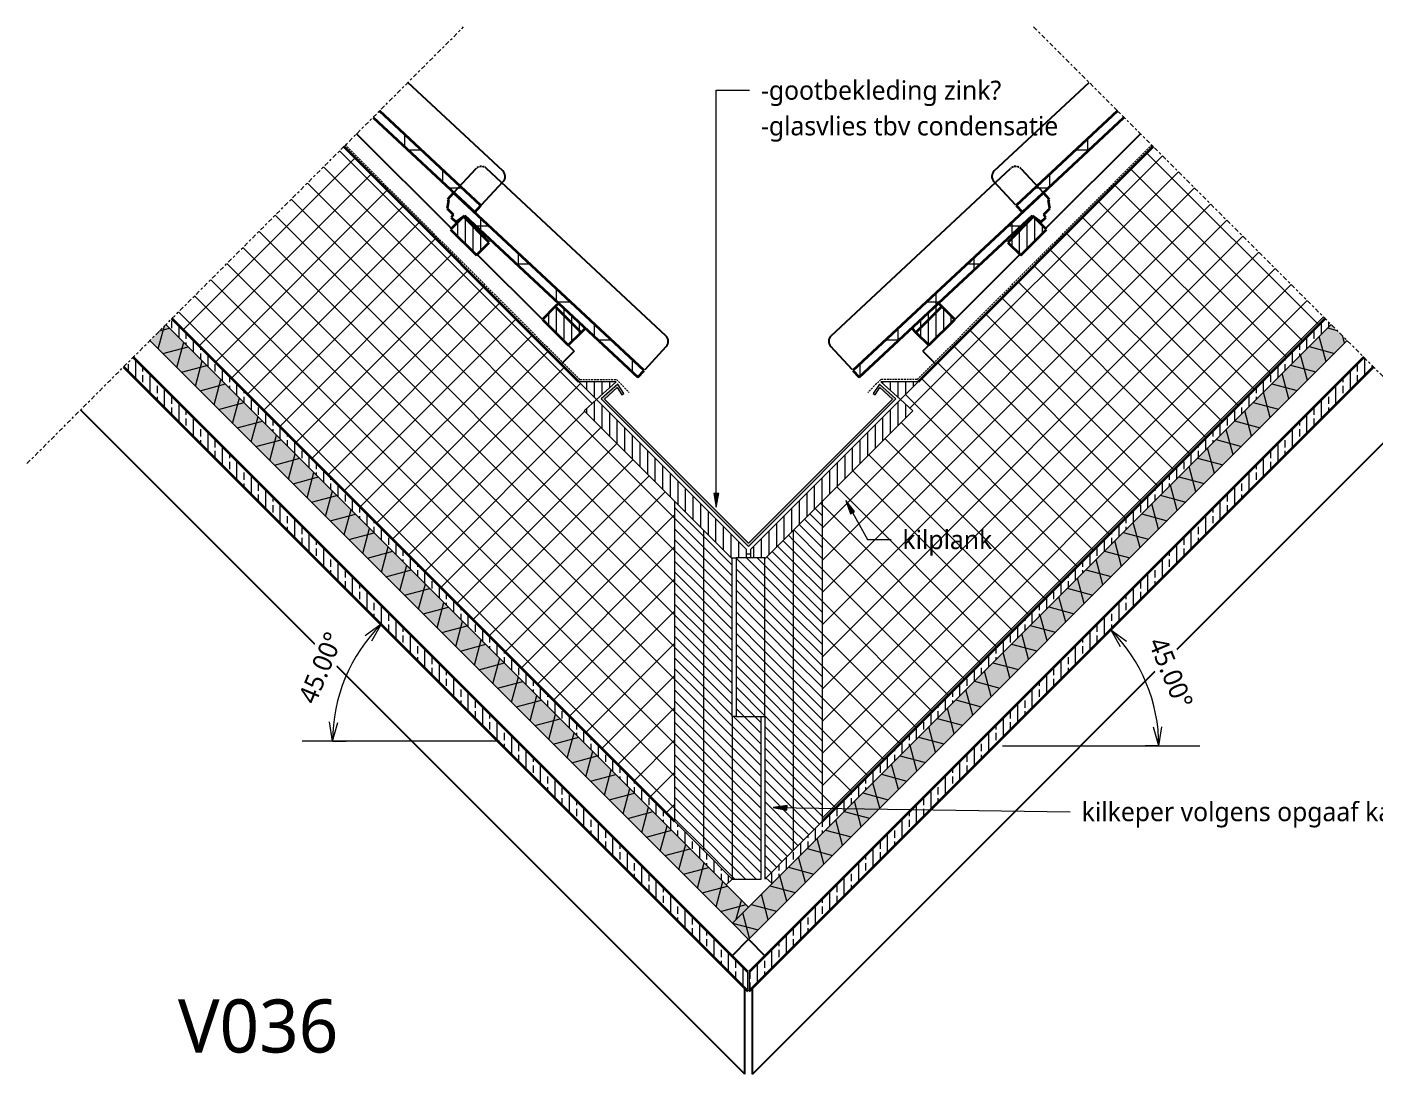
# Model space of a CAD drawing. Header units: millimetres. Extents: x 1789 to 13769, y 2055 to 27197.
# Drawn here: x 2352 to 4128, y 11633 to 13012 of the extents above; entities that cross this region are included whole.
import ezdxf

# ---------------------------------------------------------------- set-up
doc = ezdxf.new("R2010")
doc.units = ezdxf.units.MM
doc.linetypes.add('MV_center', pattern=[15, 6, -3, 3, -3])
doc.linetypes.add('MV_hidden', pattern=[3.75, 2.5, -1.25])
for name, color, linetype, lineweight in [('A-ANNO-DIMS', 211, 'Continuous', 13), ('A-ANNO-DIMS-10', 211, 'Continuous', 13), ('A-DETL', 90, 'Continuous', 13), ('A-DETL-GENF', 92, 'Continuous', 18), ('G-ANNO-TEXT', 231, 'Continuous', 13)]:
    doc.layers.add(name, color=color, linetype=linetype, lineweight=lineweight)
doc.styles.add('Segoe UI_2', font='segoeui.ttf', dxfattribs={"height": 25})
doc.styles.add('Segoe UI_3', font='segoeui.ttf', dxfattribs={"height": 70})
doc.dimstyles.new('2_5_mm', dxfattribs={"dimscale": 304.8, "dimtxt": 26.184099, "dimasz": 0.082021, "dimexe": 0.059055, "dimexo": 0.0625, "dimgap": 0.049213, "dimtad": 1, "dimdec": 0, "dimzin": 0, "dimdsep": 46, "dimtxsty": 'Segoe UI_2', "dimblk1": 'OPEN30', "dimblk2": 'OPEN30', "dimsah": 1, "dimcen": 0.09, "dimazin": 0, "dimtfac": 1, "dimtdec": 4, "dimtix": 1, "dimtmove": 0, "dimatfit": 3, "dimfxl": 0.059055, "dimfxlon": 1, "dimtvp": 1, "dimtfill": 1, "dimtolj": 1, "dimtzin": 0, "dimarcsym": 2})
pattern_1 = [(45, (0, 0), (-21.213203, 21.213203), []), (135, (0, 0), (-21.213203, -21.213203), [])]
pattern_2 = [(90, (0, 0), (-19.05, 1e-15), []), (90, (9.525, 0), (-19.05, 1e-15), [9.525, -4.762])]
pattern_3 = [(90, (0, 0), (-10, 6e-16), [])]
pattern_4 = [(135, (0, 0), (-7.071068, -7.071068), [])]
pattern_5 = [(0, (0, 0), (0, 50), []), (90, (0, 0), (-50, 3e-15), [])]

# ---------------------------------------------------------------- blocks, each defined once
blk = doc.blocks.new('42 isolatie - Type 1-3773926-Details Restauratie 1-10')
at = {"layer": 'A-DETL-GENF'}
blk.add_hatch(color=256, dxfattribs=at).paths.add_polyline_path([(0.3, 30.8), (0.3, 0.8), (1085.6, 0.8), (1085.6, 30.8), (0.6, 30.8)])
at = {"layer": 'A-DETL-GENF', "lineweight": 13}
h = blk.add_hatch(dxfattribs=at)
h.set_pattern_fill('FP_13', color=256, style=0, pattern_type=2)
h.set_pattern_definition([(60, (-2380.567, 120.812), (-25.98076, 15), []), (120, (-2380.567, 120.812), (-25.98076, -15), [])])
h.paths.add_polyline_path([(0.3, 30.8), (0.3, 0.8), (1085.6, 0.8), (1085.6, 30.8), (0.6, 30.8)])
at = {"layer": 'A-DETL-GENF'}
for p, q in [((1085.6, 30.8), (0.3, 30.8)), ((0.3, 30.8), (0.3, 0.8)), ((1085.6, 30.8), (0.3, 30.8)), ((0.3, 0.8), (1085.6, 0.8)), ((0.3, 0.8), (1085.6, 0.8))]:
    blk.add_line(p, q, dxfattribs=at)
blk = doc.blocks.new('42 isolatie - Type 1-3773927-Details Restauratie 1-10')
at = {"layer": 'A-DETL-GENF'}
blk.add_hatch(color=256, dxfattribs=at).paths.add_polyline_path([(0.3, -30.8), (1115.6, -30.8), (1115.6, -0.8), (0.3, -0.8)])
at = {"layer": 'A-DETL-GENF', "lineweight": 13}
h = blk.add_hatch(dxfattribs=at)
h.set_pattern_fill('FP_12', color=256, style=0, pattern_type=2)
h.set_pattern_definition([(300, (-2380.567, -120.812), (-25.98076, -15), []), (240, (-2380.567, -120.812), (-25.98076, 15), [])])
h.paths.add_polyline_path([(0.3, -30.8), (1115.6, -30.8), (1115.6, -0.8), (0.3, -0.8)])
at = {"layer": 'A-DETL-GENF'}
for p, q in [((1115.6, -0.8), (0.3, -0.8)), ((0.3, -0.8), (0.3, -30.8)), ((1115.6, -0.8), (0.3, -0.8)), ((0.3, -0.8), (0.3, -30.8)), ((0.3, -30.8), (1115.6, -30.8)), ((0.3, -30.8), (1115.6, -30.8))]:
    blk.add_line(p, q, dxfattribs=at)
blk = doc.blocks.new('NLRS_00_DI_maskeer - Type 1-4234677-Details Restauratie 1-10')
at = {"layer": 'A-DETL-GENF', "linetype": 'MV_center'}
blk.add_line((-100, 0), (713.2, 0), dxfattribs=at)
blk = doc.blocks.new('NLRS_00_DI_maskeer - Type 1-4234686-Details Restauratie 1-10')
at = {"layer": 'A-DETL-GENF', "linetype": 'MV_center'}
blk.add_line((713.2, 0), (-100, 0), dxfattribs=at)
blk = doc.blocks.new('DIMBLOCK193-Details Restauratie 1-10')
at = {"layer": 'A-ANNO-DIMS-10'}
for p, q in [((3780, 12218.1), (3792.8, 12230.9)), ((3780, 12218.1), (3767.3, 12205.4)), ((3780, 12218.1), (3800.8, 12203.1)), ((3780, 12218.1), (3792.5, 12195.8)), ((3843.5, 12065), (3836.5, 12089.6)), ((3843.5, 12065), (3847.5, 12090.3)), ((3843.5, 12065), (3825.5, 12065)), ((3843.5, 12065), (3843.5, 12065)), ((3843.5, 12065), (3861.5, 12065))]:
    blk.add_line(p, q, dxfattribs=at)
blk.add_arc((3626.9, 12065), 216.5, 360, 45, dxfattribs=at)
blk.add_arc((3626.9, 12065), 216.5, 360, 45, dxfattribs=at)
at = {"layer": 'A-ANNO-DIMS-10', "color": 0, "insert": (3852.4, 12211), "char_height": 25, "width": 116.543, "attachment_point": 1, "rotation": 292.5, "line_spacing_factor": 1.142579, "style": 'Segoe UI_2', "bg_fill": 3, "box_fill_scale": 1.25, "bg_fill_color": 9, "bg_fill_true_color": 13158600, "bg_fill_transparency": 0}
blk.add_mtext('45.00°', dxfattribs=at)
blk = doc.blocks.new('_Open30')
at = {"color": 0, "linetype": 'ByBlock', "lineweight": -2}
for p, q in [((-1, 0.268), (0, 0)), ((0, 0), (-1, -0.268)), ((0, 0), (-1, 0))]:
    blk.add_line(p, q, dxfattribs=at)
blk = doc.blocks.new('DIMBLOCK194-Details Restauratie 1-10')
at = {"layer": 'A-ANNO-DIMS-10'}
for p, q in [((2818.7, 12225.2), (2805.9, 12237.9)), ((2818.7, 12225.2), (2797.9, 12210.2)), ((2818.7, 12225.2), (2806.2, 12202.8)), ((2818.7, 12225.2), (2818.7, 12225.2)), ((2818.7, 12225.2), (2831.4, 12212.5)), ((2755, 12071.4), (2750.9, 12096.7)), ((2755, 12071.4), (2762, 12096)), ((2755, 12071.4), (2737, 12071.4)), ((2755, 12071.4), (2773, 12071.4))]:
    blk.add_line(p, q, dxfattribs=at)
blk.add_arc((2972.5, 12071.4), 217.5, 135, 180, dxfattribs=at)
blk.add_arc((2972.5, 12071.4), 217.5, 135, 180, dxfattribs=at)
at = {"layer": 'A-ANNO-DIMS-10', "color": 0, "insert": (2708.9, 12128), "char_height": 25, "width": 116.543, "attachment_point": 1, "rotation": 67.5, "line_spacing_factor": 1.142579, "style": 'Segoe UI_2', "bg_fill": 3, "box_fill_scale": 1.25, "bg_fill_color": 9, "bg_fill_true_color": 13158600, "bg_fill_transparency": 0}
blk.add_mtext('45.00°', dxfattribs=at)

msp = doc.modelspace()

# ---------------------------------------------------------------- hatches: boundary and pattern name
at = {"layer": 'A-DETL-GENF', "lineweight": 13}
h = msp.add_hatch(dxfattribs=at)
h.set_pattern_fill('FP_6', color=253, style=0, pattern_type=2)
h.set_pattern_definition(pattern_5)
h.paths.add_polyline_path([(2942.1, 12768.1), (2950.3, 12776.9), (2816.7, 12901.4), (2808.2, 12892.9), (2928.9, 12780.4)])
h = msp.add_hatch(dxfattribs=at)
h.set_pattern_fill('FP_6', color=253, style=0, pattern_type=2)
h.set_pattern_definition(pattern_5)
h.paths.add_polyline_path([(3663.7, 12768.1), (3797.5, 12892.9), (3789.1, 12901.4), (3655.5, 12776.9)])
h = msp.add_hatch(dxfattribs=at)
h.set_pattern_fill('FP_4', color=251, style=0, pattern_type=2)
h.set_pattern_definition(pattern_1)
h.paths.add_polyline_path([(3205.5, 11965.7), (3205.5, 12387.4), (3086.3, 12506.5), (3102.7, 12521.3), (2769.6, 12854.4), (2543.2, 12627.9), (3072.4, 12098.8)])
h = msp.add_hatch(dxfattribs=at)
h.set_pattern_fill('FP_4', color=251, style=0, pattern_type=2)
h.set_pattern_definition(pattern_1)
h.paths.add_polyline_path([(3400.3, 11965.7), (4062.6, 12627.9), (3836.1, 12854.4), (3503.1, 12521.3), (3519.4, 12506.5), (3400.3, 12387.4), (3400.3, 12098.8)])
h = msp.add_hatch(dxfattribs=at)
h.set_pattern_fill('FP_6', color=253, style=0, pattern_type=2)
h.set_pattern_definition(pattern_5)
h.paths.add_polyline_path([(3157, 12550.8), (3165.2, 12559.6), (2914.4, 12793.5), (2906.2, 12784.8), (2907.6, 12783.4), (2905.9, 12772.7), (2913.9, 12765.2), (2911.3, 12760.9), (2917.1, 12755.4), (2928.9, 12763.6), (2961.3, 12733.3)])
h = msp.add_hatch(dxfattribs=at)
h.set_pattern_fill('FP_6', color=253, style=0, pattern_type=2)
h.set_pattern_definition(pattern_5)
h.paths.add_polyline_path([(3448.7, 12550.8), (3676.9, 12763.6), (3688.6, 12755.4), (3694.5, 12760.9), (3691.8, 12765.2), (3699.9, 12772.7), (3698.1, 12783.4), (3699.6, 12784.8), (3691.4, 12793.5), (3440.5, 12559.6)])
h = msp.add_hatch(dxfattribs=at)
h.set_pattern_fill('FP_11', color=253, style=0, pattern_type=2)
h.set_pattern_definition(pattern_3)
h.paths.add_polyline_path([(2944.4, 12711.3), (2961.3, 12728.2), (2927.4, 12762.2), (2910.4, 12745.2), (2927.3, 12728.4)])
h = msp.add_hatch(dxfattribs=at)
h.set_pattern_fill('FP_11', color=253, style=0, pattern_type=2)
h.set_pattern_definition(pattern_3)
h.paths.add_polyline_path([(3661.4, 12711.3), (3695.3, 12745.2), (3678.4, 12762.2), (3644.4, 12728.2)])
h = msp.add_hatch(dxfattribs=at)
h.set_pattern_fill('FP_11', color=253, style=0, pattern_type=2)
h.set_pattern_definition(pattern_3)
h.paths.add_polyline_path([(3082.2, 12609.6), (3087.9, 12615.3), (3052.8, 12648.1), (3048.3, 12643.6)])
h = msp.add_hatch(dxfattribs=at)
h.set_pattern_fill('FP_11', color=253, style=0, pattern_type=2)
h.set_pattern_definition(pattern_3)
h.paths.add_polyline_path([(3523.5, 12609.6), (3557.5, 12643.6), (3553, 12648.1), (3517.9, 12615.3)])
h = msp.add_hatch(dxfattribs=at)
h.set_pattern_fill('FP_3', color=250, style=0, pattern_type=2)
h.set_pattern_definition(pattern_2)
h.paths.add_polyline_path([(3273.6, 11881.9), (3281.4, 11889.7), (2543.2, 12627.9), (2535.4, 12620.1), (3265.9, 11889.7)])
h = msp.add_hatch(dxfattribs=at)
h.set_pattern_fill('FP_11', color=253, style=0, pattern_type=2)
h.set_pattern_definition(pattern_3)
h.paths.add_polyline_path([(3065.2, 12592.7), (3082.2, 12609.6), (3048.3, 12643.6), (3031.3, 12626.6)])
h = msp.add_hatch(dxfattribs=at)
h.set_pattern_fill('FP_3', color=250, style=0, pattern_type=2)
h.set_pattern_definition(pattern_2)
h.paths.add_polyline_path([(3334, 11883.8), (4070.3, 12620.1), (4062.6, 12627.9), (3325.8, 11891.2), (3327.5, 11889.7)])
h = msp.add_hatch(dxfattribs=at)
h.set_pattern_fill('FP_11', color=253, style=0, pattern_type=2)
h.set_pattern_definition(pattern_3)
h.paths.add_polyline_path([(3540.5, 12592.7), (3574.5, 12626.6), (3557.5, 12643.6), (3523.5, 12609.6)])
h = msp.add_hatch(dxfattribs=at)
h.set_pattern_fill('FP_3', color=250, style=0, pattern_type=2)
h.set_pattern_definition(pattern_2)
h.paths.add_polyline_path([(3301.8, 11742), (3301.8, 11767.5), (2492.3, 12577), (2479.6, 12564.3), (3281.7, 11762.2)])
h = msp.add_hatch(dxfattribs=at)
h.set_pattern_fill('FP_3', color=250, style=0, pattern_type=2)
h.set_pattern_definition(pattern_2)
h.paths.add_polyline_path([(3303.9, 11742), (4126.2, 12564.3), (4113.5, 12577), (3303.9, 11767.5)])
h = msp.add_hatch(dxfattribs=at)
h.set_pattern_fill('FP_11', color=253, style=0, pattern_type=2)
h.set_pattern_definition(pattern_3)
h.paths.add_polyline_path([(3102.7, 12521.3), (3128.5, 12544.5), (3079.5, 12544.5), (3102.1, 12521.9)])
at = {"layer": 'A-DETL-GENF'}
msp.add_hatch(color=7, dxfattribs=at).paths.add_polyline_path([(3302.9, 12327.8), (3497, 12522), (3475.3, 12541.6), (3467.1, 12529), (3469.6, 12527.4), (3475.9, 12537), (3492.7, 12521.9), (3302.9, 12332.1), (3113.1, 12521.9), (3129.9, 12537), (3136.1, 12527.4), (3138.7, 12529), (3130.5, 12541.6), (3108.7, 12522), (3281.7, 12349)])
at = {"layer": 'A-DETL-GENF', "lineweight": 13}
h = msp.add_hatch(dxfattribs=at)
h.set_pattern_fill('FP_11', color=253, style=0, pattern_type=2)
h.set_pattern_definition(pattern_3)
h.paths.add_polyline_path([(3503.1, 12521.3), (3526.3, 12544.5), (3477.3, 12544.5), (3489.2, 12533.7)])
h = msp.add_hatch(dxfattribs=at)
h.set_pattern_fill('FP_11', color=253, style=0, pattern_type=2)
h.set_pattern_definition(pattern_3)
h.paths.add_polyline_path([(3280.2, 12312.7), (3300.4, 12312.7), (3300.4, 12323.6), (3102.7, 12521.3), (3086.3, 12506.5), (3265, 12327.8)])
h = msp.add_hatch(dxfattribs=at)
h.set_pattern_fill('FP_11', color=253, style=0, pattern_type=2)
h.set_pattern_definition(pattern_3)
h.paths.add_polyline_path([(3305.4, 12312.7), (3325.6, 12312.7), (3519.4, 12506.5), (3503.1, 12521.3), (3305.4, 12323.6)])
h = msp.add_hatch(dxfattribs=at)
h.set_pattern_fill('FP_2', color=250, style=0, pattern_type=2)
h.set_pattern_definition(pattern_4)
h.paths.add_polyline_path([(3243.5, 11927.7), (3243.5, 12349.4), (3205.5, 12387.4), (3205.5, 11965.7)])
h = msp.add_hatch(dxfattribs=at)
h.set_pattern_fill('FP_2', color=250, style=0, pattern_type=2)
h.set_pattern_definition(pattern_4)
h.paths.add_polyline_path([(3362.3, 11927.7), (3400.3, 11965.7), (3400.3, 12387.4), (3362.3, 12349.4), (3362.3, 12098.8)])
h = msp.add_hatch(dxfattribs=at)
h.set_pattern_fill('FP_2', color=250, style=0, pattern_type=2)
h.set_pattern_definition(pattern_4)
h.paths.add_polyline_path([(3281.4, 11889.7), (3281.4, 12311.5), (3243.5, 12349.4), (3243.5, 11927.7)])
h = msp.add_hatch(dxfattribs=at)
h.set_pattern_fill('FP_2', color=250, style=0, pattern_type=2)
h.set_pattern_definition(pattern_4)
h.paths.add_polyline_path([(3324.3, 11889.7), (3362.3, 11927.7), (3362.3, 12349.4), (3324.4, 12311.5), (3324.3, 12098.8)])
h = msp.add_hatch(dxfattribs=at)
h.set_pattern_fill('FP_2', color=250, style=0, pattern_type=2)
h.set_pattern_definition(pattern_4)
h.paths.add_polyline_path([(3324.4, 12103.6), (3324.4, 12312.7), (3286.4, 12312.7), (3286.4, 12103.6)])
h = msp.add_hatch(dxfattribs=at)
h.set_pattern_fill('FP_2', color=250, style=0, pattern_type=2)
h.set_pattern_definition(pattern_4)
h.paths.add_polyline_path([(3281.4, 11889.7), (3319.4, 11889.7), (3319.4, 12103.6), (3281.4, 12103.6), (3281.4, 12098.8)])
at = {"layer": 'G-ANNO-TEXT'}
for points in [[(3260.4, 12379.6), (3263.6, 12397.6), (3257.2, 12397.6)], [(3431, 12388.2), (3437, 12370.9), (3442.6, 12374)], [(3335.5, 11983.7), (3353.5, 11980.3), (3353.6, 11986.6)]]:
    msp.add_hatch(color=7, dxfattribs=at).paths.add_polyline_path(points)

# ---------------------------------------------------------------- linework, layer by layer
at = {"layer": 'A-DETL', "lineweight": 25}
for p, q in [((2979.1, 12822.5), (2854.2, 12938.9)), ((3626.7, 12822.5), (3751.6, 12938.9)), ((2911.6, 12746.4), (2786.6, 12871.3)), ((3694.2, 12746.4), (3819.2, 12871.3)), ((2943.7, 12825), (2914.4, 12793.5)), ((3194, 12605.2), (2957.8, 12825.5)), ((3411.7, 12605.2), (3647.9, 12825.5)), ((3662.1, 12825), (3691.4, 12793.5)), ((2950.8, 12777.5), (2979.6, 12808.3)), ((3654.9, 12777.5), (3626.2, 12808.3)), ((3031.3, 12626.6), (2945.5, 12712.4)), ((3574.5, 12626.6), (3660.2, 12712.4)), ((3073.1, 12584.9), (3065.2, 12592.7)), ((3532.7, 12584.9), (3540.5, 12592.7)), ((3073.1, 12584.9), (3056.1, 12567.9)), ((3166.5, 12561), (3194.5, 12591.1)), ((3439.2, 12561), (3411.2, 12591.1)), ((3532.7, 12584.9), (3549.7, 12567.9)), ((3297.9, 11632.8), (2423, 12507.7)), ((3307.9, 11632.8), (4182.8, 12507.7)), ((3302.9, 11810.3), (3281, 11788.3)), ((3302.9, 11810.3), (3324.8, 11788.3)), ((3297.9, 11632.8), (3297.9, 11746)), ((3307.9, 11632.8), (3307.9, 11746))]:
    msp.add_line(p, q, dxfattribs=at)
at = {"layer": 'A-DETL', "lineweight": 35}
for p, q in [((2950.3, 12776.9), (2816.7, 12901.4)), ((3789.1, 12901.4), (3655.5, 12776.9)), ((2808.2, 12892.9), (2942.1, 12768.1)), ((3663.7, 12768.1), (3797.5, 12892.9)), ((3079.5, 12544.5), (2769.6, 12854.4)), ((3836.1, 12854.4), (3526.3, 12544.5)), ((2914.4, 12793.5), (2906.2, 12784.8)), ((3165.2, 12559.6), (2914.4, 12793.5)), ((3691.4, 12793.5), (3440.5, 12559.6)), ((3699.6, 12784.8), (3691.4, 12793.5)), ((2907.6, 12783.4), (2905.9, 12772.7)), ((2905.9, 12772.7), (2913.9, 12765.2)), ((2906.2, 12784.8), (2907.6, 12783.4)), ((2942.1, 12768.1), (2950.3, 12776.9)), ((3655.5, 12776.9), (3663.7, 12768.1)), ((3691.8, 12765.2), (3699.9, 12772.7)), ((3698.1, 12783.4), (3699.6, 12784.8)), ((3699.9, 12772.7), (3698.1, 12783.4)), ((2927.4, 12762.2), (2910.4, 12745.2)), ((2913.9, 12765.2), (2911.3, 12760.9)), ((2911.3, 12760.9), (2917.1, 12755.4)), ((2917.1, 12755.4), (2928.9, 12763.6)), ((2961.3, 12728.2), (2927.4, 12762.2)), ((2928.9, 12763.6), (3157, 12550.8)), ((3448.7, 12550.8), (3676.9, 12763.6)), ((3678.4, 12762.2), (3644.4, 12728.2)), ((3676.9, 12763.6), (3688.6, 12755.4)), ((3695.3, 12745.2), (3678.4, 12762.2)), ((3688.6, 12755.4), (3694.5, 12760.9)), ((3694.5, 12760.9), (3691.8, 12765.2)), ((2910.4, 12745.2), (2944.4, 12711.3)), ((3661.4, 12711.3), (3695.3, 12745.2)), ((2944.4, 12711.3), (2961.3, 12728.2)), ((3644.4, 12728.2), (3661.4, 12711.3)), ((3052.8, 12648.1), (3048.3, 12643.6)), ((3557.5, 12643.6), (3553, 12648.1)), ((2543.2, 12627.9), (3205.5, 11965.7)), ((3205.5, 11965.7), (2543.2, 12627.9)), ((3048.3, 12643.6), (3031.3, 12626.6)), ((3082.2, 12609.6), (3048.3, 12643.6)), ((3400.3, 11965.7), (4062.6, 12627.9)), ((4062.6, 12627.9), (3400.3, 11965.7)), ((3557.5, 12643.6), (3523.5, 12609.6)), ((3574.5, 12626.6), (3557.5, 12643.6)), ((3031.3, 12626.6), (3065.2, 12592.7)), ((3065.2, 12592.7), (3082.2, 12609.6)), ((3082.2, 12609.6), (3087.9, 12615.3)), ((3517.9, 12615.3), (3523.5, 12609.6)), ((3523.5, 12609.6), (3540.5, 12592.7)), ((3540.5, 12592.7), (3574.5, 12626.6)), ((3301.8, 11767.5), (2492.3, 12577)), ((4113.5, 12577), (3303.9, 11767.5)), ((2479.6, 12564.3), (3301.8, 11742)), ((3157, 12550.8), (3165.2, 12559.6)), ((3303.9, 11742), (4126.2, 12564.3)), ((3440.5, 12559.6), (3448.7, 12550.8))]:
    msp.add_line(p, q, dxfattribs=at)
at = {"layer": 'A-DETL', "linetype": 'MV_hidden', "lineweight": 18}
for p, q in [((3080.7, 12547.5), (2771.7, 12856.5)), ((3525, 12547.5), (3834, 12856.5)), ((3080.7, 12547.5), (3128.8, 12547.5)), ((3128.8, 12547.5), (3145.8, 12530.5)), ((3477, 12547.5), (3460, 12530.5)), ((3525, 12547.5), (3477, 12547.5))]:
    msp.add_line(p, q, dxfattribs=at)
at = {"layer": 'A-DETL', "lineweight": 18}
for p, q in [((3128.5, 12544.5), (3079.5, 12544.5)), ((3079.5, 12544.5), (3102.7, 12521.3)), ((3102.7, 12521.3), (3128.5, 12544.5)), ((3130.5, 12541.6), (3108.7, 12522)), ((3138.7, 12529), (3130.5, 12541.6)), ((3475.3, 12541.6), (3467.1, 12529)), ((3497, 12522), (3475.3, 12541.6)), ((3477.3, 12544.5), (3503.1, 12521.3)), ((3526.3, 12544.5), (3477.3, 12544.5)), ((3503.1, 12521.3), (3526.3, 12544.5)), ((3102.7, 12521.3), (3086.3, 12506.5)), ((3300.4, 12323.6), (3102.7, 12521.3)), ((3108.7, 12522), (3302.9, 12327.8)), ((3113.1, 12521.9), (3129.9, 12537)), ((3302.9, 12332.1), (3113.1, 12521.9)), ((3129.9, 12537), (3136.1, 12527.4)), ((3136.1, 12527.4), (3138.7, 12529)), ((3302.9, 12327.8), (3497, 12522)), ((3492.7, 12521.9), (3302.9, 12332.1)), ((3503.1, 12521.3), (3305.4, 12323.6)), ((3467.1, 12529), (3469.6, 12527.4)), ((3469.6, 12527.4), (3475.9, 12537)), ((3475.9, 12537), (3492.7, 12521.9)), ((3519.4, 12506.5), (3503.1, 12521.3)), ((3086.3, 12506.5), (3205.5, 12387.4)), ((3400.3, 12387.4), (3519.4, 12506.5)), ((3243.5, 12349.4), (3205.5, 12387.4)), ((3205.5, 12387.4), (3205.5, 11965.7)), ((3400.3, 12387.4), (3362.3, 12349.4)), ((3400.3, 11965.7), (3400.3, 12387.4)), ((3281.5, 12311.4), (3243.5, 12349.4)), ((3243.5, 12349.4), (3243.5, 11927.7)), ((3362.3, 12349.4), (3324.4, 12311.5)), ((3362.3, 11927.7), (3362.3, 12349.4)), ((3280.2, 12312.7), (3286.4, 12312.7)), ((3281.5, 12103.6), (3281.5, 12311.4)), ((3286.4, 12312.7), (3286.4, 12103.6)), ((3324.4, 12312.7), (3286.4, 12312.7)), ((3300.4, 12312.7), (3300.4, 12323.6)), ((3300.4, 12318.1), (3305.4, 12318.1)), ((3305.4, 12323.6), (3305.4, 12312.7)), ((3324.4, 12312.7), (3325.6, 12312.7)), ((3324.4, 12103.6), (3324.4, 12312.7)), ((3286.4, 12103.6), (3281.4, 12103.6)), ((3281.4, 12103.6), (3281.4, 11889.7)), ((3286.4, 12103.6), (3324.4, 12103.6)), ((3319.4, 11889.7), (3319.4, 12103.6)), ((3324.3, 12103.6), (3324.3, 11889.7)), ((2974.8, 12071.4), (2714.8, 12071.4)), ((3637.5, 12065), (3897.5, 12065)), ((3205.5, 11965.7), (3243.5, 11927.7)), ((3362.3, 11927.7), (3400.3, 11965.7)), ((3243.5, 11927.7), (3281.5, 11889.7)), ((3324.3, 11889.7), (3362.3, 11927.7)), ((3273.6, 11881.9), (3281.4, 11889.7)), ((3281.4, 11889.7), (3319.4, 11889.7)), ((3325.8, 11891.2), (3334, 11883.8)), ((3301.8, 11742), (3301.8, 11767.5)), ((3303.9, 11767.5), (3303.9, 11742))]:
    msp.add_line(p, q, dxfattribs=at)
at = {"layer": 'A-DETL', "linetype": 'MV_hidden', "lineweight": 25}
for centre, start, end in [((2951, 12818.2), 47, 137), ((3654.8, 12818.2), 43, 133)]:
    msp.add_arc(centre, 10, start, end, dxfattribs=at)
at = {"layer": 'A-DETL', "lineweight": 25}
for centre, start, end in [((2972.3, 12815.1), 317, 47), ((3633.5, 12815.1), 133, 223), ((3187.2, 12597.9), 317, 47), ((3418.5, 12597.9), 133, 223)]:
    msp.add_arc(centre, 10, start, end, dxfattribs=at)
at = {"layer": 'G-ANNO-TEXT', "color": 250}
for p, q in [((3260.4, 12928.7), (3304.2, 12928.7)), ((3260.4, 12379.6), (3260.4, 12928.7)), ((3263.6, 12397.6), (3257.2, 12397.6)), ((3257.2, 12397.6), (3260.4, 12379.6)), ((3260.4, 12379.6), (3263.6, 12397.6)), ((3431, 12388.2), (3437, 12370.9)), ((3442.6, 12374), (3431, 12388.2)), ((3431, 12388.2), (3459.8, 12336.7)), ((3437, 12370.9), (3442.6, 12374)), ((3459.8, 12336.7), (3490.6, 12336.7)), ((3353.6, 11986.6), (3335.5, 11983.7)), ((3335.5, 11983.7), (3353.5, 11980.3)), ((3335.5, 11983.7), (3726.8, 11978.4)), ((3353.5, 11980.3), (3353.6, 11986.6))]:
    msp.add_line(p, q, dxfattribs=at)

# ---------------------------------------------------------------- block references
at = {"layer": 'A-DETL-GENF', "linetype": 'MV_center'}
for name, p, rotation in [('NLRS_00_DI_maskeer - Type 1-4234677-Details Restauratie 1-10', (2423, 12507.7), 45.00000000000111), ('NLRS_00_DI_maskeer - Type 1-4234686-Details Restauratie 1-10', (4182.8, 12507.7), 134.9999999999989)]:
    msp.add_blockref(name, p, dxfattribs=dict(at, rotation=rotation))
at = {"layer": 'A-DETL-GENF'}
for name, p, rotation in [('42 isolatie - Type 1-3773926-Details Restauratie 1-10', (3303.6, 11853.1), 134.9999999999967), ('42 isolatie - Type 1-3773927-Details Restauratie 1-10', (3280.9, 11831.8), 45.00000000000326)]:
    msp.add_blockref(name, p, dxfattribs=dict(at, rotation=rotation))

# ---------------------------------------------------------------- texts
at = {"layer": 'G-ANNO-TEXT', "color": 7, "attachment_point": 1}
for s, insert, char_height, width, style in [('-gootbekleding zink?', (3319.2, 12941.2), 25, 396.835, 'Segoe UI_2'), ('-glasvlies tbv condensatie', (3319.2, 12894.2), 25, 481.814, 'Segoe UI_2'), ('kilplank', (3505.6, 12349.2), 25, 143.502, 'Segoe UI_2'), ('kilkeper volgens opgaaf kapleverancier', (3741.8, 11990.9), 25, 727.932, 'Segoe UI_2'), ('V036', (2551.3, 11731.1), 70, 272.574, 'Segoe UI_3')]:
    msp.add_mtext(s, dxfattribs=dict(at, insert=insert, char_height=char_height, width=width, style=style))

# ---------------------------------------------------------------- next in the draw order: dimensions: what is measured, and where the dimension line sits
at = {"layer": 'A-ANNO-DIMS'}
for base, center, p1, p2, override, picture, middle in [((2784.0973, 12180.132), (2972.4777, 12071.3706), (2805.9379, 12237.9104), (2736.9548, 12071.3706), {"dimpost": '<>', "dimfxl": 180.261398}, 'DIMBLOCK194-Details Restauratie 1-10', (2745.7114, 12165.3002)), ((3836.1, 12121.1), (3626.9, 12065), (3861.5, 12065), (3792.8, 12230.9), {"dimpost": '<>', "dimfxl": 179.5143}, 'DIMBLOCK193-Details Restauratie 1-10', (3852.8, 12158.6))]:
    dim = msp.add_angular_dim_3p(base=base, center=center, p1=p1, p2=p2, dimstyle='2_5_mm', override=override, dxfattribs=at)
    dim.commit()
    dim.dimension.update_dxf_attribs({"geometry": picture, "text_midpoint": middle})

doc.saveas('drawing.dxf')
